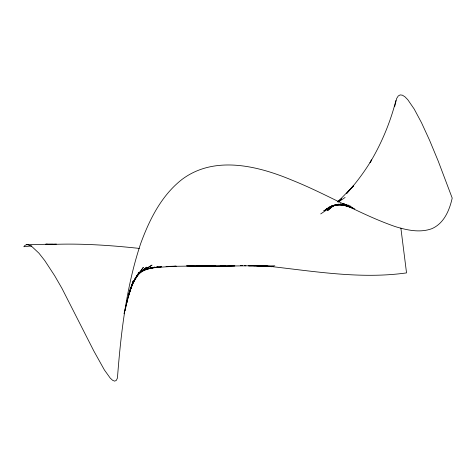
<?xml version="1.0" encoding="UTF-8"?>
<svg xmlns="http://www.w3.org/2000/svg" width="476" height="476" viewBox="0 0 476 476"><rect width="100%" height="100%" fill="white"/><g stroke="black" fill="none" stroke-linecap="round" stroke-linejoin="round"><path stroke-width="0.71" d="M394.669 106.588L396.633 98.526L398.233 95.991L400.167 94.902L402.416 95.194L404.957 96.806L407.777 99.692L414.185 109.016L421.498 122.695L429.572 140.259L438.277 161.233L452.2 198.07C449.499 210.267 444.001 223.464 431.762 228.718C419.82 233.038 406.944 230.158 395.211 226.588C359.505 214.14 327.054 194.166 291.984 180.154C257.772 165.797 214.533 155.116 182.076 179.375C161.423 195.463 149.464 219.579 140.652 243.658C126.217 287.016 120.91 332.694 117.435 378.063L116.263 380.443L114.639 381.139L112.604 380.294L110.194 378.051L104.405 369.977L93.861 351.056L61.975 288.402L54.651 275.687L44.738 260.556L38.943 253.184L31.654 246.354L27.822 244.7L26.245 244.771L24.901 245.449L23.8 246.735L31.749 245.89M125.063 310.661L127.633 298.964L124.01 313.785M130.347 288.093L126.717 302.671L133.096 281.036L128.562 295.453L132.239 284.749L129.311 292.371M395.919 100.472C390.344 122.278 381.621 143.276 370.03 162.578L371.631 159.936C364.408 171.83 356.113 183.081 346.73 193.369L353.275 185.961L338.127 201.58M128.211 295.257L132.239 284.749M131.031 287.926L135.505 277.692L131.001 287.064M131.263 286.647L138.962 272.349L133.548 281.423M132.858 282.625L143.341 267.339L136.011 277.246L141.592 270.755L136.624 275.878M351.526 187.937L353.275 185.961M136.791 275.907L146.614 267.167L141.408 271.314M333.123 205.87L327.553 210.642L333.747 205.364M338.252 201.526L341.631 198.647L337.68 201.741M139.093 273.159L140.247 272.236M330.903 207.042L332.593 205.721M138.498 273.813L152.034 265.096L141.527 271.338M320.705 213.932L332.932 205.674M338.008 202.24L345.118 197.445M332.319 205.912L323.757 210.868L333.777 205.471M141.461 271.397L144.24 269.832L139.676 272.224M331.599 206.328L326.292 208.869L335.61 204.989M140.908 271.707L151.85 267.482L143.068 270.297M335.532 204.829L328.738 207.328L337.216 204.823M142.996 270.314L154.783 267.125L143.675 269.731M335.889 204.954L331.016 206.191L338.739 204.757M145.073 269.422L158.199 266.863L146.364 268.815L161.632 266.727L153.909 267.613L176.156 266.179L166.059 266.435L215.824 265.739L199.444 266.251L186.717 265.858M342.952 203.978L344.356 203.716L342.928 203.93M338.656 204.573L332.956 205.43L340.929 204.841M344.553 204.567L346.724 204.406L344.529 204.484M26.489 244.718L56.388 244.063M340.875 204.603L335.021 204.805L343.773 205.114M52.306 244.426C81.354 243.307 110.432 245.301 139.301 248.407M274.819 265.822L260.783 266.126L253.767 265.745M256.689 265.834L273.349 266.5L261.919 265.846M262.401 266.096L248.478 265.846M52.759 244.265L45.821 244.176L47.445 244.2M186.717 265.852L213.004 266.28L225.148 265.894L210.487 266.215L199.7 265.852M199.765 265.846L222.726 266.257L234.876 265.864L220.477 266.149L264.174 265.59L248.817 265.828M345.231 205.168L348.884 205.293L345.35 205.025M240.808 265.513L242.26 265.572M244.45 265.656L245.902 265.715M240.755 265.519L242.159 265.578M244.265 265.667L245.67 265.727M253.125 265.673L254.553 265.739M249.561 265.513L250.959 265.59M341.816 204.757L336.871 204.388L350.836 206.298L338.531 204.121L352.912 207.566L340.269 203.948L354.81 208.905M261.181 265.864L271.79 266.744M265.781 265.846L267.928 266.132M269.356 266.322C314.743 271.391 360.903 279.317 406.54 272.897L400.875 228.087M198.296 265.798L196.826 265.751L198.266 265.798"/></g></svg>
